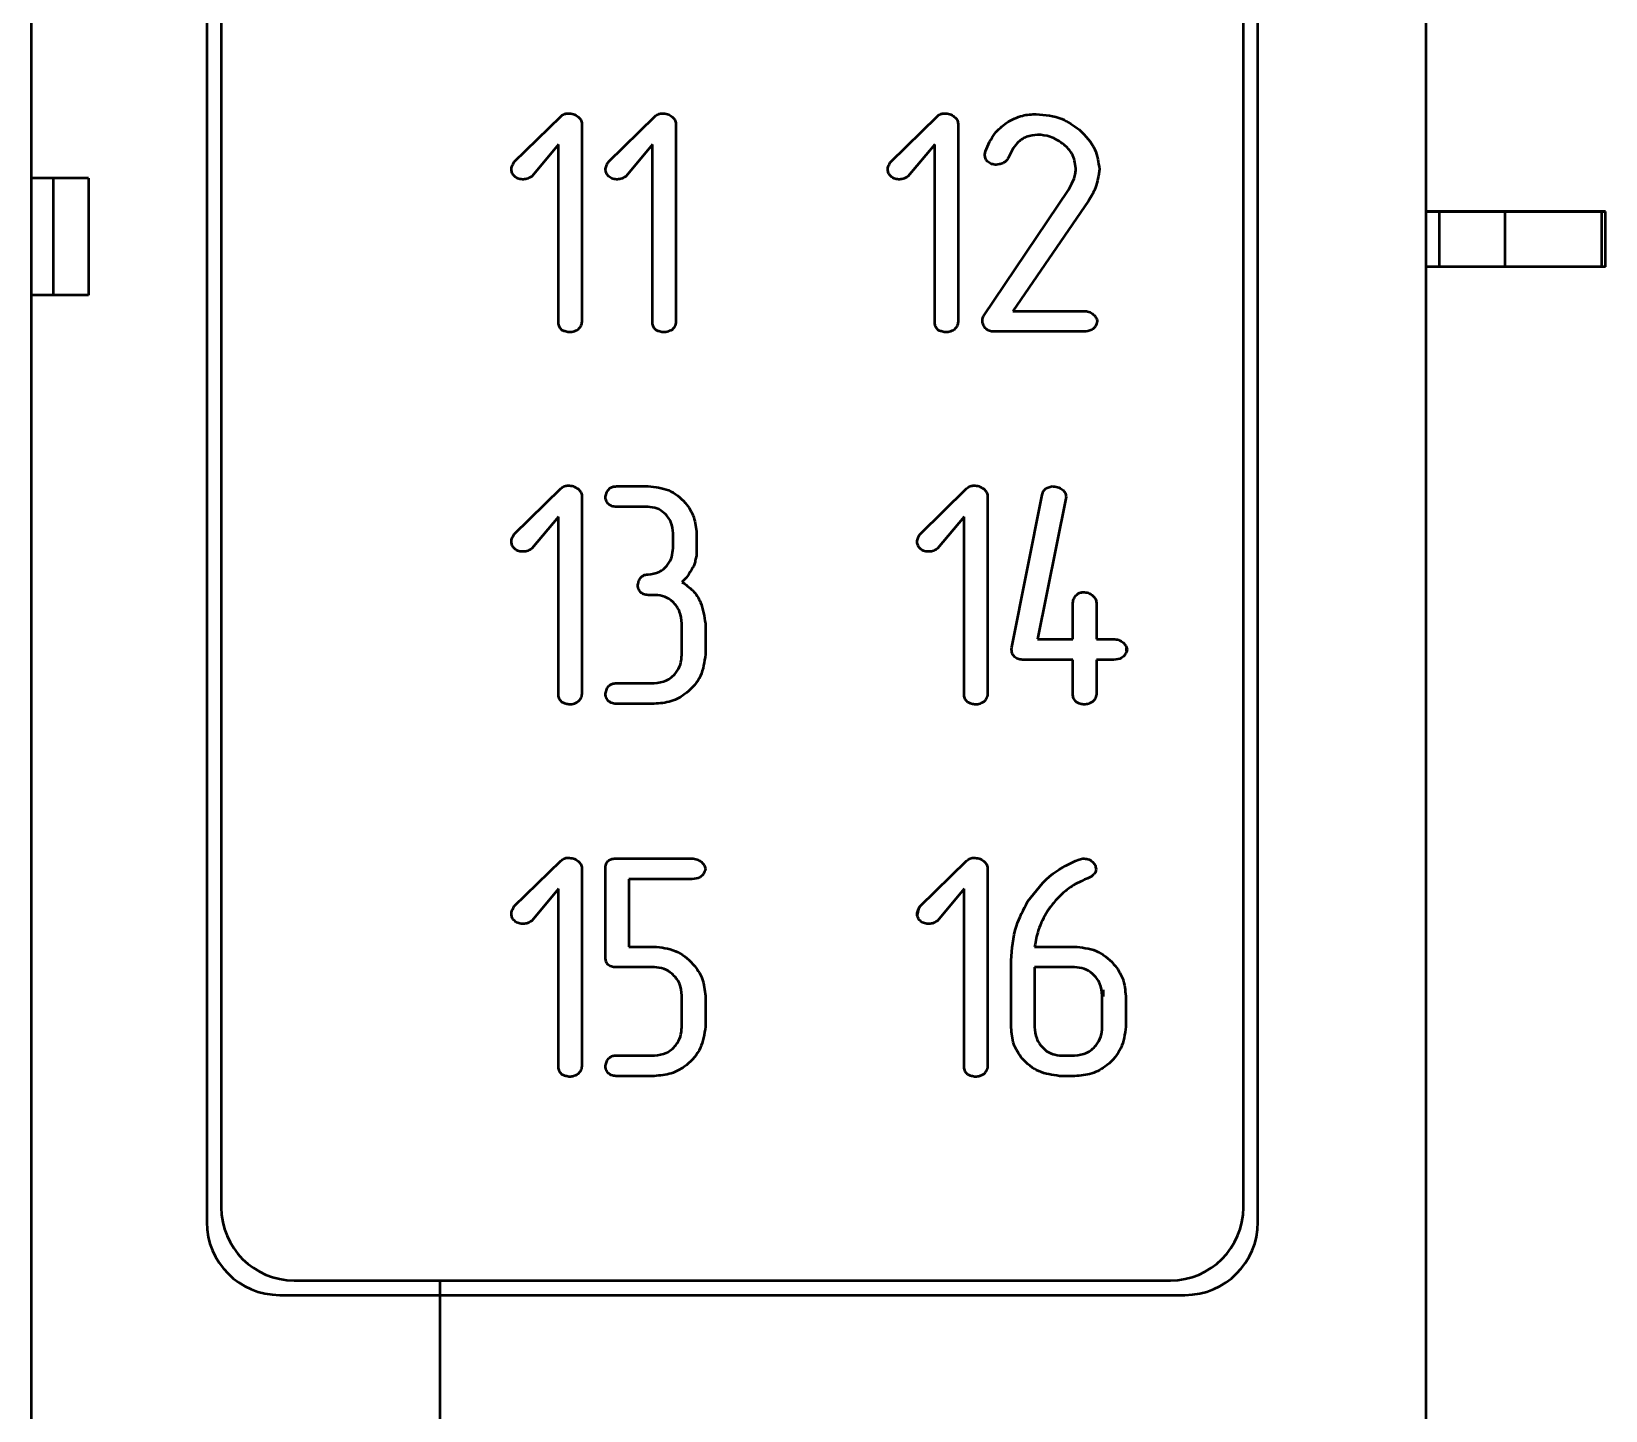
# Model space of a CAD drawing. Header units: inches. Extents: x 8 to 184, y 13 to 192.
# Drawn here: x 162.42 to 183.98, y 74.41 to 93.3 of the extents above; entities that cross this region are included whole.
import ezdxf

# ---------------------------------------------------------------- set-up
doc = ezdxf.new("R2010")
doc.units = ezdxf.units.IN
doc.header["$MEASUREMENT"] = 0

msp = doc.modelspace()

# ---------------------------------------------------------------- linework, layer by layer
at = {"color": 7, "linetype": 'Continuous', "lineweight": 50}
for p, q in [((181.52, 137.688), (181.52, 21.288)), ((164.82, 133.388), (164.82, 76.988)), ((179.22, 76.988), (179.22, 133.388)), ((165.02, 133.188), (165.02, 77.188)), ((179.02, 77.188), (179.02, 133.188)), ((162.42, 91.288), (162.42, 93.688)), ((169.034, 91.514), (169.671, 92.137)), ((170.323, 91.514), (170.959, 92.137)), ((174.189, 91.514), (174.825, 92.137)), ((169.96, 92.035), (169.96, 89.323)), ((171.248, 92.035), (171.248, 89.323)), ((175.114, 92.035), (175.114, 89.323)), ((169.638, 91.752), (169.272, 91.314)), ((169.638, 89.323), (169.638, 91.752)), ((170.926, 91.752), (170.561, 91.314)), ((170.926, 89.323), (170.926, 91.752)), ((174.792, 91.752), (174.426, 91.314)), ((174.792, 89.323), (174.792, 91.752)), ((175.479, 91.615), (175.486, 91.658)), ((163.203, 91.288), (162.42, 91.288)), ((162.42, 89.688), (162.42, 91.288)), ((162.72, 89.688), (162.72, 91.288)), ((163.203, 91.288), (163.203, 89.688)), ((176.629, 91.137), (176.671, 91.215)), ((176.671, 91.215), (176.702, 91.284)), ((175.461, 89.401), (176.629, 91.137)), ((176.9, 90.98), (175.864, 89.47)), ((181.705, 90.834), (181.52, 90.834)), ((181.52, 90.834), (181.705, 90.834)), ((181.705, 90.834), (181.52, 90.834)), ((181.52, 90.834), (181.705, 90.834)), ((181.705, 90.074), (181.705, 90.834)), ((182.424, 90.834), (183.75, 90.834)), ((183.75, 90.834), (182.424, 90.834)), ((182.604, 90.074), (182.604, 90.834)), ((183.93, 90.834), (182.604, 90.834)), ((182.604, 90.834), (183.93, 90.834)), ((183.75, 90.834), (183.78, 90.834)), ((183.78, 90.834), (183.75, 90.834)), ((183.93, 90.074), (183.93, 90.834)), ((183.98, 90.074), (183.98, 90.834)), ((181.705, 90.074), (181.52, 90.074)), ((183.93, 90.074), (182.604, 90.074)), ((162.42, 21.088), (162.42, 89.688)), ((163.203, 89.688), (162.42, 89.688)), ((175.864, 89.47), (176.834, 89.47)), ((176.834, 89.188), (175.588, 89.188)), ((169.034, 86.414), (169.671, 87.037)), ((169.96, 86.935), (169.96, 84.223)), ((170.431, 87.068), (170.866, 87.068)), ((174.591, 86.414), (175.228, 87.037)), ((175.517, 86.935), (175.517, 84.223)), ((175.849, 84.862), (176.265, 86.95)), ((176.589, 86.899), (176.198, 84.974)), ((176.32, 87.042), (176.401, 87.068)), ((176.591, 86.923), (176.589, 86.899)), ((170.866, 86.786), (170.431, 86.786)), ((169.638, 86.652), (169.272, 86.214)), ((169.638, 84.223), (169.638, 86.652)), ((175.195, 86.652), (174.829, 86.214)), ((175.195, 84.223), (175.195, 86.652)), ((171.208, 86.222), (171.208, 86.424)), ((171.53, 86.424), (171.53, 86.117)), ((171.53, 86.117), (171.516, 86.068)), ((170.967, 85.578), (170.866, 85.578)), ((176.685, 84.974), (176.685, 85.471)), ((177.007, 85.471), (177.007, 84.974)), ((171.329, 84.76), (171.329, 85.189)), ((171.651, 85.187), (171.651, 84.764)), ((176.198, 84.974), (176.685, 84.974)), ((177.007, 84.974), (177.243, 84.974)), ((175.846, 84.831), (175.849, 84.862)), ((177.42, 84.814), (177.42, 84.854)), ((176.685, 84.692), (175.991, 84.692)), ((176.685, 84.221), (176.685, 84.692)), ((177.243, 84.692), (177.007, 84.692)), ((177.007, 84.692), (177.007, 84.221)), ((170.427, 84.37), (170.95, 84.37)), ((170.946, 84.088), (170.426, 84.088)), ((169.034, 81.314), (169.671, 81.937)), ((170.426, 81.968), (171.467, 81.968)), ((174.591, 81.314), (175.228, 81.937)), ((176.769, 81.957), (176.82, 81.967)), ((169.96, 81.835), (169.96, 79.123)), ((170.282, 80.619), (170.282, 81.827)), ((175.517, 81.835), (175.517, 79.123)), ((169.638, 81.552), (169.272, 81.114)), ((169.638, 79.123), (169.638, 81.552)), ((170.604, 81.686), (170.604, 80.76)), ((171.466, 81.686), (170.604, 81.686)), ((175.195, 81.552), (174.829, 81.114)), ((175.195, 79.123), (175.195, 81.552)), ((176.801, 81.66), (176.716, 81.616)), ((176.842, 81.679), (176.801, 81.66)), ((176.887, 81.694), (176.842, 81.679)), ((170.604, 80.76), (170.944, 80.76)), ((176.161, 80.76), (176.703, 80.76)), ((170.953, 80.478), (170.427, 80.478)), ((175.839, 79.65), (175.839, 80.57)), ((176.161, 80.478), (176.161, 79.66)), ((176.708, 80.478), (176.161, 80.478)), ((171.329, 79.66), (171.329, 80.091)), ((171.651, 80.087), (171.651, 79.663)), ((177.087, 79.66), (177.087, 80.089)), ((177.1, 80.169), (177.1, 80.076)), ((177.409, 80.086), (177.409, 79.663)), ((170.427, 79.27), (170.953, 79.27)), ((176.5, 79.27), (176.708, 79.27)), ((170.948, 78.988), (170.426, 78.988)), ((176.708, 78.988), (176.5, 78.988)), ((166.02, 76.188), (178.02, 76.188)), ((168.02, 75.988), (168.02, 76.188)), ((165.82, 75.988), (168.02, 75.988)), ((168.02, 76.054), (168.02, 76.054)), ((168.02, 70.718), (168.02, 75.988)), ((168.02, 75.988), (178.22, 75.988)), ((168.02, 74.288), (168.02, 75.988)), ((168.02, 75.682), (168.02, 75.682)), ((168.02, 75.538), (168.02, 75.538)), ((168.02, 75.522), (168.02, 75.522)), ((168.02, 75.454), (168.02, 75.454)), ((168.02, 75.422), (168.02, 75.422)), ((168.02, 75.279), (168.02, 75.279)), ((168.02, 74.522), (168.02, 74.522))]:
    msp.add_line(p, q, dxfattribs=at)
at = {"color": 7, "linetype": 'Continuous', "lineweight": 50, "flags": 128}
for points in [[(182.604, 90.834), (182.534, 90.834), (182.449, 90.834), (182.348, 90.834), (182.235, 90.834), (182.112, 90.834), (181.981, 90.834), (181.844, 90.834), (181.705, 90.834)], [(181.705, 90.834), (181.817, 90.834), (181.926, 90.834), (182.031, 90.834), (182.129, 90.834), (182.22, 90.834), (182.3, 90.834), (182.369, 90.834), (182.424, 90.834)], [(182.424, 90.834), (182.369, 90.834), (182.3, 90.834), (182.22, 90.834), (182.129, 90.834), (182.031, 90.834), (181.926, 90.834), (181.817, 90.834), (181.705, 90.834)], [(181.705, 90.834), (181.844, 90.834), (181.981, 90.834), (182.112, 90.834), (182.235, 90.834), (182.348, 90.834), (182.449, 90.834), (182.534, 90.834), (182.604, 90.834)], [(183.98, 90.834), (183.979, 90.834), (183.977, 90.834), (183.973, 90.834), (183.967, 90.834), (183.96, 90.834), (183.952, 90.834), (183.941, 90.834), (183.93, 90.834)], [(183.93, 90.834), (183.941, 90.834), (183.952, 90.834), (183.96, 90.834), (183.967, 90.834), (183.973, 90.834), (183.977, 90.834), (183.979, 90.834), (183.98, 90.834)], [(182.604, 90.074), (182.534, 90.074), (182.449, 90.074), (182.348, 90.074), (182.235, 90.074), (182.112, 90.074), (181.981, 90.074), (181.844, 90.074), (181.705, 90.074)], [(183.98, 90.074), (183.979, 90.074), (183.977, 90.074), (183.973, 90.074), (183.967, 90.074), (183.96, 90.074), (183.952, 90.074), (183.941, 90.074), (183.93, 90.074)]]:
    msp.add_lwpolyline(points, dxfattribs=at)
at = {"color": 7, "linetype": 'Continuous', "lineweight": 50}
for centre, start, end in [((166.02, 77.188), 180, 270), ((178.02, 77.188), 270, 0), ((165.82, 76.988), 180, 270), ((178.22, 76.988), 270, 0)]:
    msp.add_arc(centre, 1, start, end, dxfattribs=at)
for points, knots in [([(169.671, 92.137), (169.687, 92.15), (169.717, 92.174), (169.754, 92.177), (169.771, 92.178)], [0, 0, 0, 0, 0.559373, 1, 1, 1, 1]), ([(169.771, 92.178), (169.795, 92.177), (169.844, 92.174), (169.904, 92.138), (169.949, 92.092), (169.956, 92.054), (169.96, 92.035)], [0, 0, 0, 0, 0.280858, 0.560816, 0.781167, 1, 1, 1, 1]), ([(170.959, 92.137), (170.976, 92.15), (171.006, 92.174), (171.043, 92.177), (171.06, 92.178)], [0, 0, 0, 0, 0.559373, 1, 1, 1, 1]), ([(171.06, 92.178), (171.084, 92.177), (171.133, 92.174), (171.192, 92.138), (171.237, 92.092), (171.245, 92.054), (171.248, 92.035)], [0, 0, 0, 0, 0.280858, 0.560816, 0.781167, 1, 1, 1, 1]), ([(174.825, 92.137), (174.842, 92.15), (174.871, 92.174), (174.909, 92.177), (174.925, 92.178)], [0, 0, 0, 0, 0.5593733, 1, 1, 1, 1]), ([(174.925, 92.178), (174.95, 92.177), (174.999, 92.174), (175.058, 92.138), (175.103, 92.092), (175.11, 92.054), (175.114, 92.035)], [0, 0, 0, 0, 0.2808578, 0.5608157, 0.7811672, 1, 1, 1, 1]), ([(175.777, 92.05), (175.848, 92.089), (175.976, 92.157), (176.12, 92.165), (176.183, 92.168)], [0, 0, 0, 0, 0.559397, 1, 1, 1, 1]), ([(176.183, 92.168), (176.304, 92.157), (176.52, 92.138), (176.694, 92.011), (176.771, 91.955)], [0, 0, 0, 0, 0.5594831, 1, 1, 1, 1]), ([(175.486, 91.658), (175.523, 91.745), (175.589, 91.9), (175.72, 92.004), (175.777, 92.05)], [0, 0, 0, 0, 0.559994, 1, 1, 1, 1]), ([(176.201, 91.886), (176.15, 91.88), (176.048, 91.868), (175.889, 91.761), (175.833, 91.639), (175.799, 91.565)], [0, 0, 0, 0, 0.279911, 0.55963, 1, 1, 1, 1]), ([(176.565, 91.748), (176.503, 91.791), (176.393, 91.868), (176.26, 91.881), (176.201, 91.886)], [0, 0, 0, 0, 0.55989, 1, 1, 1, 1]), ([(176.771, 91.955), (176.856, 91.87), (177.008, 91.718), (177.035, 91.507), (177.047, 91.414)], [0, 0, 0, 0, 0.560173, 1, 1, 1, 1]), ([(176.725, 91.424), (176.715, 91.495), (176.697, 91.621), (176.606, 91.709), (176.565, 91.748)], [0, 0, 0, 0, 0.55835, 1, 1, 1, 1]), ([(168.993, 91.419), (168.999, 91.437), (169.008, 91.471), (169.026, 91.501), (169.034, 91.514)], [0, 0, 0, 0, 0.5583842, 1, 1, 1, 1]), ([(169.144, 91.273), (169.122, 91.275), (169.078, 91.28), (169.028, 91.319), (168.998, 91.367), (168.995, 91.402), (168.993, 91.419)], [0, 0, 0, 0, 0.279644, 0.5598748, 0.7800516, 1, 1, 1, 1]), ([(170.282, 91.419), (170.287, 91.437), (170.297, 91.471), (170.315, 91.501), (170.323, 91.514)], [0, 0, 0, 0, 0.558384, 1, 1, 1, 1]), ([(170.432, 91.273), (170.41, 91.275), (170.367, 91.28), (170.317, 91.319), (170.287, 91.367), (170.284, 91.402), (170.282, 91.419)], [0, 0, 0, 0, 0.279644, 0.559875, 0.780052, 1, 1, 1, 1]), ([(174.148, 91.419), (174.153, 91.437), (174.163, 91.471), (174.181, 91.501), (174.189, 91.514)], [0, 0, 0, 0, 0.558384, 1, 1, 1, 1]), ([(174.298, 91.273), (174.276, 91.275), (174.233, 91.28), (174.182, 91.319), (174.153, 91.367), (174.149, 91.402), (174.148, 91.419)], [0, 0, 0, 0, 0.279644, 0.559875, 0.780052, 1, 1, 1, 1]), ([(175.636, 91.473), (175.614, 91.475), (175.57, 91.479), (175.515, 91.512), (175.483, 91.562), (175.48, 91.597), (175.479, 91.615)], [0, 0, 0, 0, 0.2803743, 0.5595022, 0.7794011, 1, 1, 1, 1]), ([(175.729, 91.497), (175.712, 91.491), (175.682, 91.48), (175.65, 91.475), (175.636, 91.473)], [0, 0, 0, 0, 0.559504, 1, 1, 1, 1]), ([(175.799, 91.565), (175.788, 91.55), (175.769, 91.523), (175.741, 91.505), (175.729, 91.497)], [0, 0, 0, 0, 0.558202, 1, 1, 1, 1]), ([(176.702, 91.284), (176.709, 91.31), (176.722, 91.355), (176.724, 91.403), (176.725, 91.424)], [0, 0, 0, 0, 0.559637, 1, 1, 1, 1]), ([(169.272, 91.314), (169.25, 91.3), (169.211, 91.275), (169.164, 91.273), (169.144, 91.273)], [0, 0, 0, 0, 0.558118, 1, 1, 1, 1]), ([(170.561, 91.314), (170.539, 91.3), (170.499, 91.275), (170.453, 91.273), (170.432, 91.273)], [0, 0, 0, 0, 0.558118, 1, 1, 1, 1]), ([(174.426, 91.314), (174.404, 91.3), (174.365, 91.275), (174.319, 91.273), (174.298, 91.273)], [0, 0, 0, 0, 0.558118, 1, 1, 1, 1]), ([(177.047, 91.414), (177.036, 91.328), (177.015, 91.173), (176.936, 91.039), (176.9, 90.98)], [0, 0, 0, 0, 0.558864, 1, 1, 1, 1]), ([(169.686, 89.209), (169.67, 89.227), (169.641, 89.26), (169.639, 89.304), (169.638, 89.323)], [0, 0, 0, 0, 0.557787, 1, 1, 1, 1]), ([(169.96, 89.323), (169.955, 89.3), (169.947, 89.258), (169.918, 89.228), (169.906, 89.214)], [0, 0, 0, 0, 0.558018, 1, 1, 1, 1]), ([(170.975, 89.209), (170.958, 89.227), (170.93, 89.26), (170.927, 89.304), (170.926, 89.323)], [0, 0, 0, 0, 0.557787, 1, 1, 1, 1]), ([(171.248, 89.323), (171.244, 89.3), (171.236, 89.258), (171.207, 89.228), (171.194, 89.214)], [0, 0, 0, 0, 0.558018, 1, 1, 1, 1]), ([(174.84, 89.209), (174.824, 89.227), (174.795, 89.26), (174.793, 89.304), (174.792, 89.323)], [0, 0, 0, 0, 0.557787, 1, 1, 1, 1]), ([(175.114, 89.323), (175.11, 89.3), (175.102, 89.258), (175.073, 89.228), (175.06, 89.214)], [0, 0, 0, 0, 0.558018, 1, 1, 1, 1]), ([(175.446, 89.34), (175.446, 89.352), (175.446, 89.374), (175.456, 89.393), (175.461, 89.401)], [0, 0, 0, 0, 0.560305, 1, 1, 1, 1]), ([(175.485, 89.234), (175.473, 89.252), (175.45, 89.284), (175.447, 89.323), (175.446, 89.34)], [0, 0, 0, 0, 0.559488, 1, 1, 1, 1]), ([(176.834, 89.47), (176.857, 89.468), (176.905, 89.465), (176.962, 89.428), (177.004, 89.383), (177.014, 89.347), (177.019, 89.329)], [0, 0, 0, 0, 0.280629, 0.560558, 0.781504, 1, 1, 1, 1]), ([(177.019, 89.329), (177.012, 89.306), (176.999, 89.26), (176.935, 89.196), (176.872, 89.191), (176.834, 89.188)], [0, 0, 0, 0, 0.279013, 0.56008, 1, 1, 1, 1]), ([(169.779, 89.178), (169.761, 89.182), (169.728, 89.189), (169.699, 89.203), (169.686, 89.209)], [0, 0, 0, 0, 0.558944, 1, 1, 1, 1]), ([(169.906, 89.214), (169.883, 89.202), (169.844, 89.179), (169.799, 89.178), (169.779, 89.178)], [0, 0, 0, 0, 0.557708, 1, 1, 1, 1]), ([(171.067, 89.178), (171.049, 89.182), (171.017, 89.189), (170.988, 89.203), (170.975, 89.209)], [0, 0, 0, 0, 0.558944, 1, 1, 1, 1]), ([(171.194, 89.214), (171.172, 89.202), (171.132, 89.179), (171.087, 89.178), (171.067, 89.178)], [0, 0, 0, 0, 0.557708, 1, 1, 1, 1]), ([(174.933, 89.178), (174.915, 89.182), (174.883, 89.189), (174.853, 89.203), (174.84, 89.209)], [0, 0, 0, 0, 0.558944, 1, 1, 1, 1]), ([(175.06, 89.214), (175.038, 89.202), (174.998, 89.179), (174.953, 89.178), (174.933, 89.178)], [0, 0, 0, 0, 0.557708, 1, 1, 1, 1]), ([(175.588, 89.188), (175.566, 89.192), (175.528, 89.197), (175.498, 89.223), (175.485, 89.234)], [0, 0, 0, 0, 0.558795, 1, 1, 1, 1]), ([(169.671, 87.037), (169.687, 87.05), (169.717, 87.074), (169.754, 87.077), (169.771, 87.078)], [0, 0, 0, 0, 0.5593733, 1, 1, 1, 1]), ([(169.771, 87.078), (169.795, 87.077), (169.844, 87.074), (169.904, 87.038), (169.949, 86.992), (169.956, 86.954), (169.96, 86.935)], [0, 0, 0, 0, 0.280858, 0.560816, 0.781167, 1, 1, 1, 1]), ([(170.282, 86.927), (170.287, 86.947), (170.298, 86.988), (170.332, 87.038), (170.381, 87.065), (170.414, 87.067), (170.431, 87.068)], [0, 0, 0, 0, 0.279125, 0.559357, 0.779447, 1, 1, 1, 1]), ([(170.321, 86.826), (170.309, 86.843), (170.287, 86.874), (170.283, 86.911), (170.282, 86.927)], [0, 0, 0, 0, 0.559614, 1, 1, 1, 1]), ([(170.866, 87.068), (170.963, 87.059), (171.157, 87.04), (171.373, 86.864), (171.508, 86.651), (171.523, 86.5), (171.53, 86.424)], [0, 0, 0, 0, 0.279799, 0.559293, 0.77965, 1, 1, 1, 1]), ([(175.228, 87.037), (175.244, 87.05), (175.274, 87.074), (175.311, 87.077), (175.328, 87.078)], [0, 0, 0, 0, 0.559373, 1, 1, 1, 1]), ([(175.328, 87.078), (175.353, 87.077), (175.401, 87.074), (175.461, 87.038), (175.506, 86.992), (175.513, 86.954), (175.517, 86.935)], [0, 0, 0, 0, 0.280858, 0.560816, 0.781167, 1, 1, 1, 1]), ([(176.265, 86.95), (176.27, 86.971), (176.279, 87.007), (176.307, 87.032), (176.32, 87.042)], [0, 0, 0, 0, 0.55976, 1, 1, 1, 1]), ([(176.401, 87.068), (176.426, 87.067), (176.476, 87.064), (176.537, 87.029), (176.582, 86.982), (176.588, 86.943), (176.591, 86.923)], [0, 0, 0, 0, 0.280543, 0.5601, 0.780672, 1, 1, 1, 1]), ([(170.431, 86.786), (170.408, 86.788), (170.368, 86.791), (170.336, 86.816), (170.321, 86.826)], [0, 0, 0, 0, 0.560033, 1, 1, 1, 1]), ([(171.208, 86.424), (171.203, 86.476), (171.192, 86.58), (171.102, 86.699), (170.989, 86.775), (170.907, 86.783), (170.866, 86.786)], [0, 0, 0, 0, 0.279951, 0.559692, 0.779824, 1, 1, 1, 1]), ([(168.993, 86.319), (168.999, 86.337), (169.008, 86.371), (169.026, 86.401), (169.034, 86.414)], [0, 0, 0, 0, 0.558384, 1, 1, 1, 1]), ([(169.144, 86.173), (169.122, 86.175), (169.078, 86.18), (169.028, 86.219), (168.998, 86.267), (168.995, 86.302), (168.993, 86.319)], [0, 0, 0, 0, 0.279644, 0.559875, 0.780052, 1, 1, 1, 1]), ([(174.55, 86.319), (174.556, 86.337), (174.565, 86.371), (174.583, 86.401), (174.591, 86.414)], [0, 0, 0, 0, 0.5583842, 1, 1, 1, 1]), ([(174.701, 86.173), (174.679, 86.175), (174.635, 86.18), (174.585, 86.219), (174.555, 86.267), (174.552, 86.302), (174.55, 86.319)], [0, 0, 0, 0, 0.279644, 0.559875, 0.780052, 1, 1, 1, 1]), ([(169.272, 86.214), (169.25, 86.2), (169.211, 86.175), (169.164, 86.173), (169.144, 86.173)], [0, 0, 0, 0, 0.558118, 1, 1, 1, 1]), ([(170.866, 85.86), (170.918, 85.867), (171.023, 85.88), (171.134, 85.981), (171.199, 86.1), (171.205, 86.182), (171.208, 86.222)], [0, 0, 0, 0, 0.279358, 0.55887, 0.779296, 1, 1, 1, 1]), ([(171.516, 86.068), (171.512, 86.046), (171.505, 86.007), (171.487, 85.972), (171.479, 85.956)], [0, 0, 0, 0, 0.558884, 1, 1, 1, 1]), ([(174.829, 86.214), (174.807, 86.2), (174.768, 86.175), (174.721, 86.173), (174.701, 86.173)], [0, 0, 0, 0, 0.558118, 1, 1, 1, 1]), ([(170.725, 85.719), (170.73, 85.739), (170.739, 85.779), (170.771, 85.828), (170.818, 85.857), (170.85, 85.859), (170.866, 85.86)], [0, 0, 0, 0, 0.2789017, 0.559396, 0.7795085, 1, 1, 1, 1]), ([(171.479, 85.956), (171.456, 85.915), (171.416, 85.841), (171.356, 85.783), (171.329, 85.757)], [0, 0, 0, 0, 0.559724, 1, 1, 1, 1]), ([(170.761, 85.619), (170.75, 85.636), (170.729, 85.667), (170.726, 85.703), (170.725, 85.719)], [0, 0, 0, 0, 0.55967, 1, 1, 1, 1]), ([(170.866, 85.578), (170.844, 85.58), (170.805, 85.583), (170.775, 85.608), (170.761, 85.619)], [0, 0, 0, 0, 0.55931, 1, 1, 1, 1]), ([(171.329, 85.757), (171.382, 85.721), (171.488, 85.649), (171.612, 85.45), (171.636, 85.287), (171.651, 85.187)], [0, 0, 0, 0, 0.279772, 0.560901, 1, 1, 1, 1]), ([(176.685, 85.471), (176.688, 85.492), (176.696, 85.533), (176.732, 85.58), (176.776, 85.613), (176.809, 85.617), (176.825, 85.618)], [0, 0, 0, 0, 0.278932, 0.559889, 0.779991, 1, 1, 1, 1]), ([(176.825, 85.618), (176.85, 85.617), (176.898, 85.613), (176.956, 85.575), (176.998, 85.528), (177.004, 85.49), (177.007, 85.471)], [0, 0, 0, 0, 0.280312, 0.560305, 0.780572, 1, 1, 1, 1]), ([(171.329, 85.189), (171.323, 85.244), (171.312, 85.355), (171.217, 85.483), (171.098, 85.566), (171.011, 85.574), (170.967, 85.578)], [0, 0, 0, 0, 0.279846, 0.559578, 0.779806, 1, 1, 1, 1]), ([(177.243, 84.974), (177.266, 84.972), (177.314, 84.969), (177.371, 84.932), (177.413, 84.887), (177.423, 84.851), (177.428, 84.833)], [0, 0, 0, 0, 0.280685, 0.560586, 0.781518, 1, 1, 1, 1]), ([(171.651, 84.764), (171.637, 84.662), (171.61, 84.459), (171.417, 84.238), (171.186, 84.106), (171.026, 84.094), (170.946, 84.088)], [0, 0, 0, 0, 0.279262, 0.559184, 0.779468, 1, 1, 1, 1]), ([(170.95, 84.37), (171.007, 84.377), (171.12, 84.391), (171.245, 84.498), (171.318, 84.626), (171.325, 84.715), (171.329, 84.76)], [0, 0, 0, 0, 0.27944, 0.559165, 0.779524, 1, 1, 1, 1]), ([(175.991, 84.692), (175.969, 84.694), (175.927, 84.698), (175.879, 84.735), (175.85, 84.782), (175.847, 84.815), (175.846, 84.831)], [0, 0, 0, 0, 0.280062, 0.559041, 0.779422, 1, 1, 1, 1]), ([(177.428, 84.833), (177.421, 84.81), (177.408, 84.764), (177.344, 84.7), (177.281, 84.695), (177.243, 84.692)], [0, 0, 0, 0, 0.278989, 0.559966, 1, 1, 1, 1]), ([(170.282, 84.229), (170.287, 84.249), (170.297, 84.289), (170.33, 84.339), (170.377, 84.367), (170.41, 84.369), (170.427, 84.37)], [0, 0, 0, 0, 0.279134, 0.559447, 0.779548, 1, 1, 1, 1]), ([(169.686, 84.109), (169.67, 84.127), (169.641, 84.16), (169.639, 84.204), (169.638, 84.223)], [0, 0, 0, 0, 0.557787, 1, 1, 1, 1]), ([(169.779, 84.078), (169.761, 84.082), (169.728, 84.089), (169.699, 84.103), (169.686, 84.109)], [0, 0, 0, 0, 0.558944, 1, 1, 1, 1]), ([(169.906, 84.114), (169.883, 84.102), (169.844, 84.079), (169.799, 84.078), (169.779, 84.078)], [0, 0, 0, 0, 0.557708, 1, 1, 1, 1]), ([(169.96, 84.223), (169.955, 84.2), (169.947, 84.158), (169.918, 84.128), (169.906, 84.114)], [0, 0, 0, 0, 0.558018, 1, 1, 1, 1]), ([(170.32, 84.129), (170.308, 84.146), (170.286, 84.176), (170.283, 84.213), (170.282, 84.229)], [0, 0, 0, 0, 0.559596, 1, 1, 1, 1]), ([(170.426, 84.088), (170.404, 84.09), (170.364, 84.093), (170.333, 84.118), (170.32, 84.129)], [0, 0, 0, 0, 0.5595385, 1, 1, 1, 1]), ([(175.243, 84.109), (175.227, 84.127), (175.198, 84.16), (175.196, 84.204), (175.195, 84.223)], [0, 0, 0, 0, 0.557787, 1, 1, 1, 1]), ([(175.336, 84.078), (175.318, 84.082), (175.286, 84.089), (175.256, 84.103), (175.243, 84.109)], [0, 0, 0, 0, 0.558944, 1, 1, 1, 1]), ([(175.463, 84.114), (175.441, 84.102), (175.401, 84.079), (175.356, 84.078), (175.336, 84.078)], [0, 0, 0, 0, 0.557708, 1, 1, 1, 1]), ([(175.517, 84.223), (175.512, 84.2), (175.504, 84.158), (175.475, 84.128), (175.463, 84.114)], [0, 0, 0, 0, 0.558018, 1, 1, 1, 1]), ([(176.733, 84.109), (176.717, 84.127), (176.688, 84.159), (176.686, 84.202), (176.685, 84.221)], [0, 0, 0, 0, 0.557839, 1, 1, 1, 1]), ([(176.825, 84.078), (176.808, 84.082), (176.776, 84.089), (176.746, 84.103), (176.733, 84.109)], [0, 0, 0, 0, 0.558819, 1, 1, 1, 1]), ([(176.952, 84.113), (176.93, 84.101), (176.89, 84.08), (176.845, 84.079), (176.825, 84.078)], [0, 0, 0, 0, 0.558198, 1, 1, 1, 1]), ([(177.007, 84.221), (177.002, 84.198), (176.993, 84.157), (176.965, 84.127), (176.952, 84.113)], [0, 0, 0, 0, 0.557781, 1, 1, 1, 1]), ([(169.671, 81.937), (169.687, 81.95), (169.717, 81.974), (169.754, 81.977), (169.771, 81.978)], [0, 0, 0, 0, 0.559373, 1, 1, 1, 1]), ([(169.771, 81.978), (169.795, 81.977), (169.844, 81.974), (169.904, 81.938), (169.949, 81.892), (169.956, 81.854), (169.96, 81.835)], [0, 0, 0, 0, 0.280858, 0.560816, 0.781167, 1, 1, 1, 1]), ([(170.282, 81.827), (170.283, 81.849), (170.285, 81.892), (170.322, 81.945), (170.375, 81.966), (170.409, 81.967), (170.426, 81.968)], [0, 0, 0, 0, 0.2808, 0.559031, 0.779307, 1, 1, 1, 1]), ([(171.467, 81.968), (171.49, 81.966), (171.538, 81.963), (171.594, 81.926), (171.637, 81.881), (171.646, 81.845), (171.651, 81.827)], [0, 0, 0, 0, 0.280682, 0.560635, 0.781536, 1, 1, 1, 1]), ([(175.228, 81.937), (175.244, 81.95), (175.274, 81.974), (175.311, 81.977), (175.328, 81.978)], [0, 0, 0, 0, 0.559373, 1, 1, 1, 1]), ([(175.328, 81.978), (175.353, 81.977), (175.401, 81.974), (175.461, 81.938), (175.506, 81.892), (175.513, 81.854), (175.517, 81.835)], [0, 0, 0, 0, 0.280858, 0.560816, 0.781167, 1, 1, 1, 1]), ([(176.068, 81.382), (176.174, 81.521), (176.363, 81.769), (176.645, 81.9), (176.769, 81.957)], [0, 0, 0, 0, 0.559388, 1, 1, 1, 1]), ([(176.82, 81.967), (176.844, 81.967), (176.893, 81.965), (176.952, 81.929), (176.992, 81.879), (176.999, 81.842), (177.002, 81.823)], [0, 0, 0, 0, 0.281096, 0.560039, 0.780779, 1, 1, 1, 1]), ([(171.651, 81.827), (171.644, 81.804), (171.631, 81.758), (171.568, 81.694), (171.505, 81.689), (171.466, 81.686)], [0, 0, 0, 0, 0.278989, 0.559966, 1, 1, 1, 1]), ([(177.002, 81.823), (177, 81.806), (176.994, 81.772), (176.948, 81.727), (176.91, 81.707), (176.887, 81.694)], [0, 0, 0, 0, 0.279363, 0.558747, 1, 1, 1, 1]), ([(176.571, 81.514), (176.523, 81.469), (176.435, 81.388), (176.367, 81.29), (176.337, 81.248)], [0, 0, 0, 0, 0.559636, 1, 1, 1, 1]), ([(176.716, 81.616), (176.688, 81.599), (176.638, 81.567), (176.592, 81.53), (176.571, 81.514)], [0, 0, 0, 0, 0.559881, 1, 1, 1, 1]), ([(168.993, 81.219), (168.999, 81.237), (169.008, 81.271), (169.026, 81.301), (169.034, 81.314)], [0, 0, 0, 0, 0.558384, 1, 1, 1, 1]), ([(174.55, 81.219), (174.556, 81.237), (174.565, 81.271), (174.583, 81.301), (174.591, 81.314)], [0, 0, 0, 0, 0.558384, 1, 1, 1, 1]), ([(174.603, 81.326), (174.591, 81.31), (174.561, 81.272), (174.557, 81.224), (174.554, 81.197)], [0, 0, 0, 0, 0.433187, 1, 1, 1, 1]), ([(175.839, 80.57), (175.851, 80.731), (175.872, 81.018), (176.008, 81.27), (176.068, 81.382)], [0, 0, 0, 0, 0.559637, 1, 1, 1, 1]), ([(169.144, 81.073), (169.122, 81.075), (169.078, 81.08), (169.028, 81.119), (168.998, 81.167), (168.995, 81.202), (168.993, 81.219)], [0, 0, 0, 0, 0.279644, 0.559875, 0.780052, 1, 1, 1, 1]), ([(169.272, 81.114), (169.25, 81.1), (169.211, 81.075), (169.164, 81.073), (169.144, 81.073)], [0, 0, 0, 0, 0.558118, 1, 1, 1, 1]), ([(174.701, 81.073), (174.679, 81.075), (174.635, 81.08), (174.585, 81.119), (174.555, 81.167), (174.552, 81.202), (174.55, 81.219)], [0, 0, 0, 0, 0.279644, 0.5598748, 0.7800516, 1, 1, 1, 1]), ([(174.829, 81.114), (174.807, 81.1), (174.768, 81.075), (174.721, 81.073), (174.701, 81.073)], [0, 0, 0, 0, 0.558118, 1, 1, 1, 1]), ([(176.337, 81.248), (176.289, 81.162), (176.204, 81.008), (176.174, 80.836), (176.161, 80.76)], [0, 0, 0, 0, 0.56077, 1, 1, 1, 1]), ([(170.944, 80.76), (171.046, 80.75), (171.25, 80.729), (171.476, 80.545), (171.626, 80.327), (171.643, 80.167), (171.651, 80.087)], [0, 0, 0, 0, 0.279808, 0.559436, 0.779811, 1, 1, 1, 1]), ([(176.703, 80.76), (176.805, 80.75), (177.01, 80.73), (177.239, 80.548), (177.385, 80.326), (177.401, 80.166), (177.409, 80.086)], [0, 0, 0, 0, 0.279838, 0.559437, 0.779754, 1, 1, 1, 1]), ([(170.427, 80.478), (170.405, 80.479), (170.362, 80.481), (170.308, 80.516), (170.284, 80.568), (170.283, 80.602), (170.282, 80.619)], [0, 0, 0, 0, 0.280789, 0.559199, 0.778961, 1, 1, 1, 1]), ([(171.329, 80.091), (171.323, 80.147), (171.31, 80.26), (171.209, 80.386), (171.086, 80.466), (170.997, 80.474), (170.953, 80.478)], [0, 0, 0, 0, 0.279791, 0.559487, 0.779721, 1, 1, 1, 1]), ([(177.087, 80.089), (177.081, 80.145), (177.069, 80.259), (176.967, 80.387), (176.842, 80.467), (176.753, 80.474), (176.708, 80.478)], [0, 0, 0, 0, 0.27972, 0.559466, 0.779721, 1, 1, 1, 1]), ([(171.651, 79.663), (171.637, 79.562), (171.608, 79.36), (171.416, 79.14), (171.187, 79.007), (171.028, 78.995), (170.948, 78.988)], [0, 0, 0, 0, 0.279209, 0.559269, 0.7795, 1, 1, 1, 1]), ([(170.953, 79.27), (171.009, 79.277), (171.122, 79.291), (171.246, 79.399), (171.318, 79.527), (171.325, 79.616), (171.329, 79.66)], [0, 0, 0, 0, 0.27935, 0.559131, 0.77949, 1, 1, 1, 1]), ([(176.5, 78.988), (176.404, 79.002), (176.21, 79.029), (175.995, 79.206), (175.859, 79.42), (175.846, 79.573), (175.839, 79.65)], [0, 0, 0, 0, 0.279299, 0.559437, 0.779721, 1, 1, 1, 1]), ([(176.161, 79.66), (176.166, 79.606), (176.175, 79.499), (176.265, 79.376), (176.375, 79.29), (176.458, 79.277), (176.5, 79.27)], [0, 0, 0, 0, 0.280257, 0.559914, 0.780397, 1, 1, 1, 1]), ([(177.409, 79.663), (177.396, 79.562), (177.368, 79.359), (177.176, 79.138), (176.947, 79.006), (176.788, 78.994), (176.708, 78.988)], [0, 0, 0, 0, 0.279251, 0.559189, 0.779448, 1, 1, 1, 1]), ([(176.708, 79.27), (176.765, 79.277), (176.879, 79.291), (177.003, 79.398), (177.076, 79.526), (177.084, 79.615), (177.087, 79.66)], [0, 0, 0, 0, 0.27944, 0.559165, 0.779524, 1, 1, 1, 1]), ([(170.282, 79.129), (170.287, 79.149), (170.297, 79.189), (170.33, 79.239), (170.377, 79.267), (170.41, 79.269), (170.427, 79.27)], [0, 0, 0, 0, 0.279134, 0.559447, 0.779548, 1, 1, 1, 1]), ([(170.32, 79.029), (170.308, 79.046), (170.286, 79.076), (170.283, 79.113), (170.282, 79.129)], [0, 0, 0, 0, 0.559596, 1, 1, 1, 1]), ([(169.686, 79.009), (169.67, 79.027), (169.641, 79.06), (169.639, 79.104), (169.638, 79.123)], [0, 0, 0, 0, 0.557787, 1, 1, 1, 1]), ([(169.779, 78.978), (169.761, 78.982), (169.728, 78.989), (169.699, 79.003), (169.686, 79.009)], [0, 0, 0, 0, 0.558944, 1, 1, 1, 1]), ([(169.906, 79.014), (169.883, 79.002), (169.844, 78.979), (169.799, 78.978), (169.779, 78.978)], [0, 0, 0, 0, 0.557708, 1, 1, 1, 1]), ([(169.96, 79.123), (169.955, 79.1), (169.947, 79.058), (169.918, 79.028), (169.906, 79.014)], [0, 0, 0, 0, 0.558018, 1, 1, 1, 1]), ([(170.426, 78.988), (170.404, 78.99), (170.364, 78.993), (170.333, 79.018), (170.32, 79.029)], [0, 0, 0, 0, 0.5595385, 1, 1, 1, 1]), ([(175.243, 79.009), (175.227, 79.027), (175.198, 79.06), (175.196, 79.104), (175.195, 79.123)], [0, 0, 0, 0, 0.557787, 1, 1, 1, 1]), ([(175.336, 78.978), (175.318, 78.982), (175.286, 78.989), (175.256, 79.003), (175.243, 79.009)], [0, 0, 0, 0, 0.558944, 1, 1, 1, 1]), ([(175.463, 79.014), (175.441, 79.002), (175.401, 78.979), (175.356, 78.978), (175.336, 78.978)], [0, 0, 0, 0, 0.557708, 1, 1, 1, 1]), ([(175.517, 79.123), (175.512, 79.1), (175.504, 79.058), (175.475, 79.028), (175.463, 79.014)], [0, 0, 0, 0, 0.558018, 1, 1, 1, 1])]:
    msp.add_open_spline(points, degree=3, knots=knots, dxfattribs=at)

doc.saveas('drawing.dxf')
